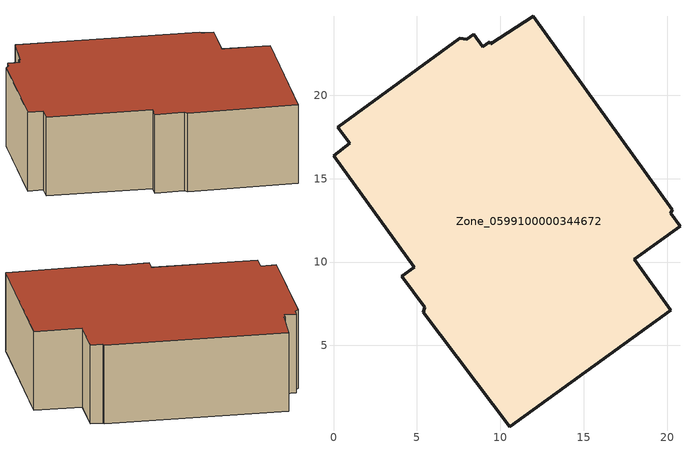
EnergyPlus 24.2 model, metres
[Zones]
Zone_0599100000344672
 floor ground (C_G): 0,16.38 0.97,17.11 0.26,18.08 7.57,23.41 7.97,23.35 8.41,23.65 8.95,22.9 9.35,23.19 9.42,23.09 11.96,24.71 20.31,13.13 20.2,12.93 20.76,12.16 18.01,10.17 20.22,7.11 10.57,0.14 5.39,6.98 5.47,7.31 4.08,9.15 4.83,9.69 z0
 wall outside (C_F): 0.97,17.11 0,16.38 4.83,9.69 4.08,9.15 5.47,7.31 5.39,6.98 10.57,0.14 20.22,7.11 18.01,10.17 20.76,12.16 20.2,12.93 20.31,13.13 11.96,24.71 9.42,23.09 9.35,23.19 8.95,22.9 8.41,23.65 7.97,23.35 7.57,23.41 0.26,18.08 0.97,17.11 z0:6.5
 roof outside (C_R): 8.41,23.65 7.97,23.35 7.57,23.41 0.26,18.08 0.97,17.11 0,16.38 4.83,9.69 4.08,9.15 5.47,7.31 5.39,6.98 10.57,0.14 20.22,7.11 18.01,10.17 20.76,12.16 20.2,12.93 20.31,13.13 11.96,24.71 9.42,23.09 9.35,23.19 8.95,22.9 z6.5
[BUILDING]
Pand.0599100000344672: North Axis=0; Terrain=City; Loads Convergence Tolerance Value=0.04; Temperature Convergence Tolerance Value=0.4; Solar Distribution=FullExterior; Maximum Number of Warmup Days=25; Minimum Number of Warmup Days=1
[Site:Location]
Rotterdam.The.Hague.AP_ZH_NLD Design_Conditions: Latitude=51.96; Longitude=4.45; Time Zone=1; Elevation=-4.5
[SITE:GROUNDTEMPERATURE:BUILDINGSURFACE]
18, 18, 18, 18, 18, 18, 18, 18, 18, 18, 18, 18
[MATERIAL] Thermal Absorptance=0.9; Solar Absorptance=0.7; Visible Absorptance=0.7
Name | Roughness | Thickness | Conductivity | Density | Specific Heat
G.D.1992-2005 | MediumSmooth | 0.15 | 0.06 | 540 | 1210
F.D.1992-2005 | Rough | 0.3 | 0.12 | 1920 | 840
R.D.1992-2005 | MediumRough | 0.2 | 0.08 | 1500 | 1000
[CONSTRUCTION]
C_G: G.D.1992-2005
C_F: F.D.1992-2005
C_R: R.D.1992-2005
[ZONE]
Zone_0599100000344672: Type=1; Multiplier=1; Ceiling Height=Autocalculate; Volume=Autocalculate; Floor Area=autocalculate; Part of Total Floor Area=Yes
[ZONEINFILTRATION:DESIGNFLOWRATE]
Infil_Zone_0599100000344672: Zone or ZoneList or Space or SpaceList=Zone_0599100000344672; Schedule=AlwaysOn; Design Flow Rate Calculation Method=Flow/Area; Flow Rate per Floor Area=0.0021; Constant Term Coefficient=1; Temperature Term Coefficient=0; Velocity Term Coefficient=0; Velocity Squared Term Coefficient=0
[HVACTEMPLATE:ZONE:IDEALLOADSAIRSYSTEM]
Zone_0599100000344672: Maximum Heating Supply Air Temperature=50; Minimum Cooling Supply Air Temperature=13; Maximum Heating Supply Air Humidity Ratio=0.0156; Minimum Cooling Supply Air Humidity Ratio=0.0077; Heating Limit=NoLimit; Cooling Limit=NoLimit; Dehumidification Control Type=ConstantSensibleHeatRatio; Cooling Sensible Heat Ratio=0.7; Dehumidification Setpoint=60; Humidification Control Type=None; Humidification Setpoint=30; Outdoor Air Method=None; Outdoor Air Flow Rate per Person=0.00944; Outdoor Air Flow Rate per Zone Floor Area=0; Outdoor Air Flow Rate per Zone=0; Demand Controlled Ventilation Type=None; Outdoor Air Economizer Type=NoEconomizer; Heat Recovery Type=None; Sensible Heat Recovery Effectiveness=0.7; Latent Heat Recovery Effectiveness=0.65
[ZONECONTROL:THERMOSTAT]
ThermostatControl_Zone_0599100000344672: Zone or ZoneList=Zone_0599100000344672; Control Type Schedule=DualSetpointControlType; Control 1=Thermostat_Zone_0599100000344672; Temperature Difference Between Cutout And Setpoint=0
[THERMOSTATSETPOINT:DUALSETPOINT]
Thermostat_Zone_0599100000344672: Heating Setpoint Temperature Schedule=HeatingSetpoint_Zone_0599100000344672; Cooling Setpoint Temperature Schedule=CoolingSetpoint_Zone_0599100000344672
[SCHEDULE:COMPACT]
HeatingSetpoint_Zone_0599100000344672: Through: 12/31, For: AllDays, Until: 24:00, 21
CoolingSetpoint_Zone_0599100000344672: Through: 12/31, For: AllDays, Until: 24:00, 24
DualSetpointControlType: Through: 12/31, For: AllDays, Until: 24:00, 4
AlwaysOn: Through: 12/31, For: AllDays, Until: 24:00, 1
